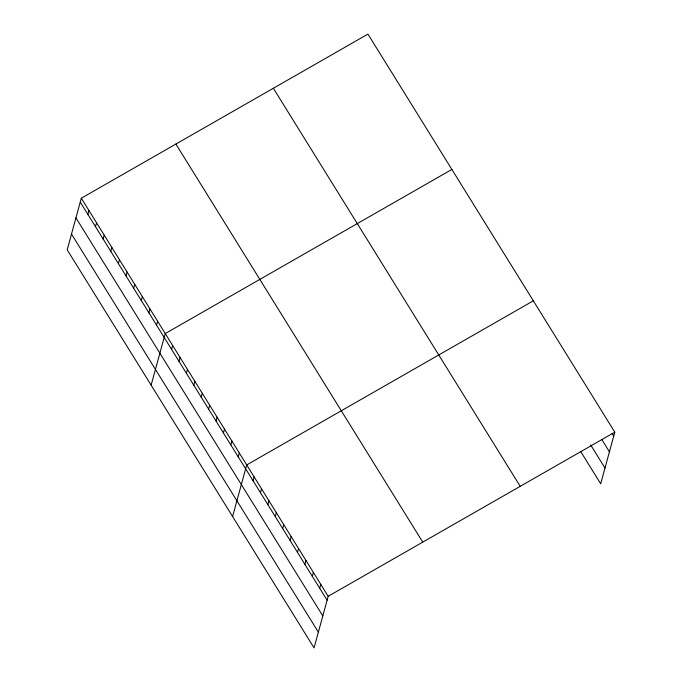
<?xml version="1.0" encoding="UTF-8"?>
<svg xmlns="http://www.w3.org/2000/svg" width="682" height="682" viewBox="0 0 682 682"><rect width="100%" height="100%" fill="white"/><g stroke="black" fill="none" stroke-linecap="round" stroke-linejoin="round"><path stroke-width="1.02" d="M81.311 198.215L67.194 249.825L314.061 647.9L328.178 596.29L614.806 432.175L367.939 34.1L81.311 198.215L328.178 596.29M87.884 214.395L88.941 210.516M95.514 226.705L96.571 222.818M103.144 239.007L104.201 235.128M110.774 251.308L111.831 247.43M118.404 263.619L119.461 259.731M126.034 275.92L127.091 272.041M133.663 288.222L134.721 284.343M141.293 300.523L142.359 296.644M148.923 312.833L149.989 308.946M156.553 325.135L157.619 321.256M151.123 385.168L165.249 333.558L451.876 169.443M171.591 349.38L172.648 345.501M178.999 361.324L180.057 357.445M186.399 373.267L187.465 369.388M193.807 385.211L194.873 381.332M201.216 397.154L202.273 393.267M208.624 409.089L209.681 405.21M216.024 421.033L217.089 417.154M223.432 432.976L224.497 429.097M230.84 444.92L231.897 441.041M238.248 456.863L239.305 452.984M232.596 516.538L246.713 464.928L533.341 300.813M253.056 480.75L254.122 476.863M260.464 492.685L261.521 488.806M267.864 504.629L268.93 500.75M275.272 516.572L276.338 512.693M282.68 528.516L283.738 524.637M290.089 540.459L291.146 536.581M297.488 552.403L298.554 548.516M304.897 564.346L305.962 560.459M312.305 576.281L313.362 572.403M319.713 588.225L320.77 584.346M614.806 432.175L600.689 483.785L580.587 451.373M612.155 433.496L613.749 436.054M602.027 439.864L609.435 451.808M590.714 445.005L604.994 468.04M273.354 88.259L520.221 486.334M175.896 144.055L422.763 542.13M80.246 202.094L327.113 600.169M75.941 217.848L322.808 615.923M71.499 234.071L318.366 632.146"/></g></svg>
